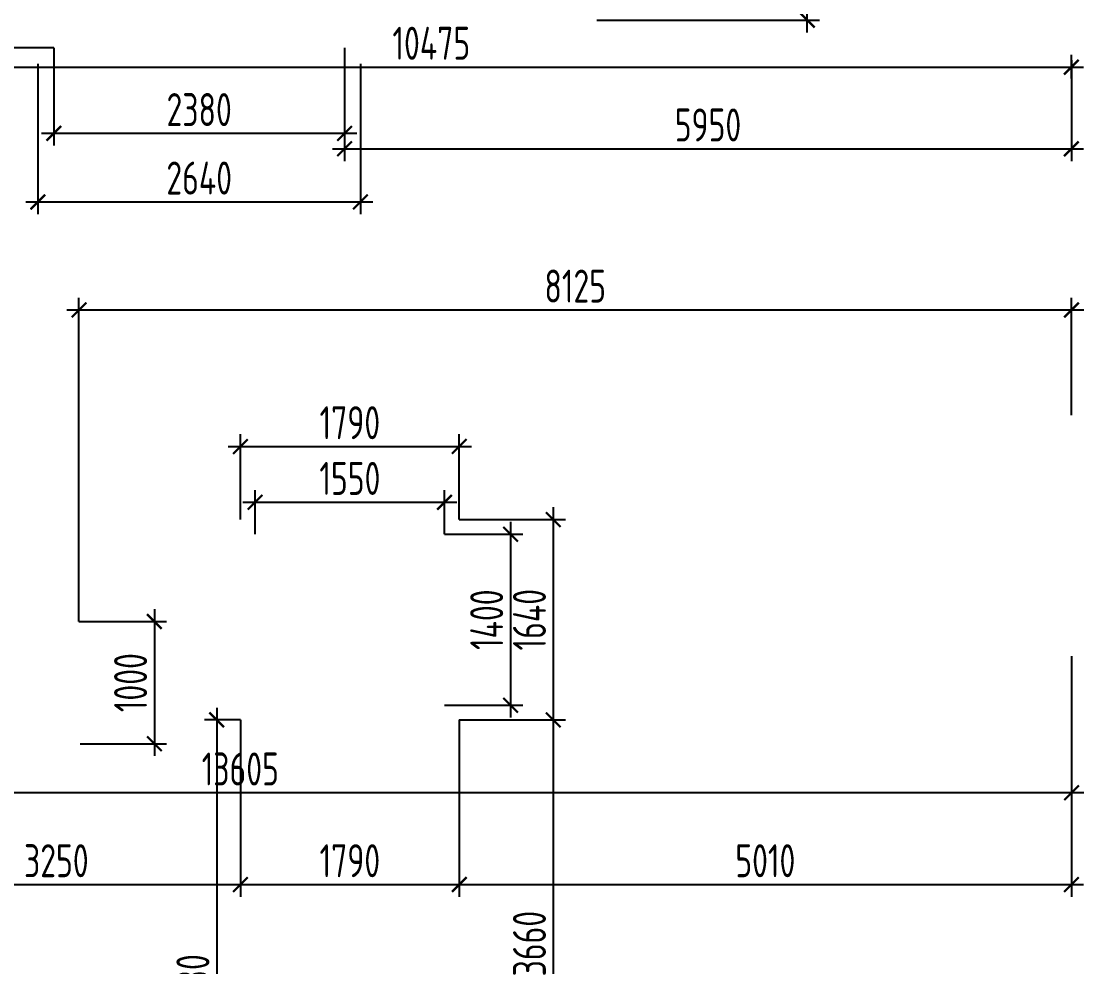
# Model space of a CAD drawing. Header units: millimetres. Extents: x -350007 to 536090, y -888 to 198380.
# Drawn here: x 520925 to 529621, y 67426 to 75163 of the extents above; entities that cross this region are included whole.
import ezdxf

# ---------------------------------------------------------------- set-up
doc = ezdxf.new("R2010")
doc.units = ezdxf.units.MM
doc.layers.add('АР_Размеры нов.', color=15, linetype='Continuous', lineweight=0)
doc.styles.add('ISOCPEUR', font='isocpeur.ttf', dxfattribs={"width": 0.7})
doc.dimstyles.new('R_100', dxfattribs={"dimtxt": 270, "dimasz": 120, "dimexe": 100, "dimexo": 0, "dimgap": 60, "dimtad": 1, "dimdec": 0, "dimrnd": 5, "dimzin": 0, "dimdsep": 46, "dimtxsty": 'ISOCPEUR', "dimblk": 'ARCHTICK', "dimcen": 0, "dimdle": 100, "dimclrd": 256, "dimclre": 256, "dimclrt": 256, "dimadec": 0, "dimazin": 0, "dimtfac": 2, "dimtdec": 0, "dimtofl": 0, "dimtmove": 1, "dimatfit": 3, "dimfxl": 1, "dimtvp": 3, "dimtolj": 1, "dimtzin": 0, "dimarcsym": 0})

# ---------------------------------------------------------------- blocks, each defined once
blk = doc.blocks.new('_ArchTick')
at = {"color": 0, "linetype": 'ByBlock', "const_width": 0.15}
blk.add_lwpolyline([(-0.5, -0.5), (0.5, 0.5)], dxfattribs=at)
blk = doc.blocks.new('*D3331')
at = {"layer": 'Defpoints', "color": 0, "transparency": 16777216}
for p in [(519469.4, 70424.8), (522719.3, 69445.7), (522719.3, 68098.6)]:
    blk.add_point(p, dxfattribs=at)
at = {"layer": 'АР_Размеры нов.', "lineweight": -2, "transparency": 16777216}
for p, q in [((519469.4, 70424.8), (519469.4, 67998.6)), ((522719.3, 69445.7), (522719.3, 67998.6)), ((519369.4, 68098.6), (522819.3, 68098.6))]:
    blk.add_line(p, q, dxfattribs=at)
at = {"layer": 'АР_Размеры нов.', "lineweight": -2, "transparency": 16777216, "xscale": 120, "yscale": 120, "zscale": 120, "rotation": 180}
blk.add_blockref('_ArchTick', (519469.4, 68098.6), dxfattribs=at)
at = {"layer": 'АР_Размеры нов.', "lineweight": -2, "transparency": 16777216, "xscale": 120, "yscale": 120, "zscale": 120}
blk.add_blockref('_ArchTick', (522719.3, 68098.6), dxfattribs=at)
at = {"layer": 'АР_Размеры нов.', "transparency": 16777216, "insert": (521211.7, 68293.6), "char_height": 270, "attachment_point": 5, "style": 'ISOCPEUR'}
blk.add_mtext('\\A1;3250', dxfattribs=at)
blk = doc.blocks.new('*D3347')
at = {"layer": 'Defpoints', "color": 0, "transparency": 16777216}
for p in [(523570.9, 74945.8), (529519.3, 74843.3), (529519.3, 74119.1)]:
    blk.add_point(p, dxfattribs=at)
at = {"layer": 'АР_Размеры нов.', "lineweight": -2, "transparency": 16777216}
for p, q in [((523570.9, 74945.8), (523570.9, 74019.1)), ((529519.3, 74843.3), (529519.3, 74019.1)), ((523470.9, 74119.1), (529619.3, 74119.1))]:
    blk.add_line(p, q, dxfattribs=at)
at = {"layer": 'АР_Размеры нов.', "lineweight": -2, "transparency": 16777216, "xscale": 120, "yscale": 120, "zscale": 120, "rotation": 180}
blk.add_blockref('_ArchTick', (523570.9, 74119.1), dxfattribs=at)
at = {"layer": 'АР_Размеры нов.', "lineweight": -2, "transparency": 16777216, "xscale": 120, "yscale": 120, "zscale": 120}
blk.add_blockref('_ArchTick', (529519.3, 74119.1), dxfattribs=at)
at = {"layer": 'АР_Размеры нов.', "transparency": 16777216, "insert": (526545.1, 74314.1), "char_height": 270, "attachment_point": 5, "style": 'ISOCPEUR'}
blk.add_mtext('\\A1;5950', dxfattribs=at)
blk = doc.blocks.new('*D3348')
at = {"layer": 'Defpoints', "color": 0, "transparency": 16777216}
for p in [(521190.9, 74945.8), (523570.9, 74945.8), (521190.9, 74244.9)]:
    blk.add_point(p, dxfattribs=at)
at = {"layer": 'АР_Размеры нов.', "lineweight": -2, "transparency": 16777216}
for p, q in [((521190.9, 74945.8), (521190.9, 74144.9)), ((523570.9, 74945.8), (523570.9, 74144.9)), ((523670.9, 74244.9), (521090.9, 74244.9))]:
    blk.add_line(p, q, dxfattribs=at)
at = {"layer": 'АР_Размеры нов.', "lineweight": -2, "transparency": 16777216, "xscale": 120, "yscale": 120, "zscale": 120, "rotation": 180}
blk.add_blockref('_ArchTick', (521190.9, 74244.9), dxfattribs=at)
at = {"layer": 'АР_Размеры нов.', "lineweight": -2, "transparency": 16777216, "xscale": 120, "yscale": 120, "zscale": 120}
blk.add_blockref('_ArchTick', (523570.9, 74244.9), dxfattribs=at)
at = {"layer": 'АР_Размеры нов.', "transparency": 16777216, "insert": (522380.9, 74439.9), "char_height": 270, "attachment_point": 5, "style": 'ISOCPEUR'}
blk.add_mtext('\\A1;2380', dxfattribs=at)
blk = doc.blocks.new('*D3349')
at = {"layer": 'Defpoints', "color": 0, "transparency": 16777216}
for p in [(520693.2, 77625.9), (521191.1, 77625.9), (521190.9, 74945.8)]:
    blk.add_point(p, dxfattribs=at)
at = {"layer": 'АР_Размеры нов.', "lineweight": -2, "transparency": 16777216}
for p, q in [((520693.2, 74845.8), (520693.2, 77725.9)), ((521191.1, 77625.9), (520593.2, 77625.9)), ((521190.9, 74945.8), (520593.2, 74945.8))]:
    blk.add_line(p, q, dxfattribs=at)
at = {"layer": 'АР_Размеры нов.', "lineweight": -2, "transparency": 16777216, "xscale": 120, "yscale": 120, "zscale": 120}
for p, rotation in [((520693.2, 77625.9), 90), ((520693.2, 74945.8), 270)]:
    blk.add_blockref('_ArchTick', p, dxfattribs=dict(at, rotation=rotation))
at = {"layer": 'АР_Размеры нов.', "transparency": 16777216, "insert": (520498.2, 76285.9), "char_height": 270, "attachment_point": 5, "rotation": 90, "style": 'ISOCPEUR'}
blk.add_mtext('\\A1;2680', dxfattribs=at)
blk = doc.blocks.new('*D3404')
at = {"layer": 'Defpoints', "color": 0, "transparency": 16777216}
for p in [(529520.5, 72800.7), (529520.5, 71940.7), (521397.2, 70250.8)]:
    blk.add_point(p, dxfattribs=at)
at = {"layer": 'АР_Размеры нов.', "lineweight": -2, "transparency": 16777216}
for p, q in [((521397.2, 70250.8), (521397.2, 72900.7)), ((529520.5, 71940.7), (529520.5, 72900.7)), ((521297.2, 72800.7), (529620.5, 72800.7))]:
    blk.add_line(p, q, dxfattribs=at)
at = {"layer": 'АР_Размеры нов.', "lineweight": -2, "transparency": 16777216, "xscale": 120, "yscale": 120, "zscale": 120, "rotation": 180}
blk.add_blockref('_ArchTick', (521397.2, 72800.7), dxfattribs=at)
at = {"layer": 'АР_Размеры нов.', "lineweight": -2, "transparency": 16777216, "xscale": 120, "yscale": 120, "zscale": 120}
blk.add_blockref('_ArchTick', (529520.5, 72800.7), dxfattribs=at)
at = {"layer": 'АР_Размеры нов.', "transparency": 16777216, "insert": (525458.8, 72995.7), "char_height": 270, "attachment_point": 5, "style": 'ISOCPEUR'}
blk.add_mtext('\\A1;8125', dxfattribs=at)
blk = doc.blocks.new('*D3405')
at = {"layer": 'Defpoints', "color": 0, "transparency": 16777216}
for p in [(521397.2, 70250.8), (521407, 69250.8), (522014.4, 69250.8)]:
    blk.add_point(p, dxfattribs=at)
at = {"layer": 'АР_Размеры нов.', "lineweight": -2, "transparency": 16777216}
for p, q in [((522014.4, 70350.8), (522014.4, 69150.8)), ((521397.2, 70250.8), (522114.4, 70250.8)), ((521407, 69250.8), (522114.4, 69250.8))]:
    blk.add_line(p, q, dxfattribs=at)
at = {"layer": 'АР_Размеры нов.', "lineweight": -2, "transparency": 16777216, "xscale": 120, "yscale": 120, "zscale": 120}
for p, rotation in [((522014.4, 70250.8), 90), ((522014.4, 69250.8), 270)]:
    blk.add_blockref('_ArchTick', p, dxfattribs=dict(at, rotation=rotation))
at = {"layer": 'АР_Размеры нов.', "transparency": 16777216, "insert": (521819.4, 69750.8), "char_height": 270, "attachment_point": 5, "rotation": 90, "style": 'ISOCPEUR'}
blk.add_mtext('\\A1;1000', dxfattribs=at)
blk = doc.blocks.new('*D3530')
at = {"layer": 'Defpoints', "color": 0, "transparency": 16777216}
for p in [(522719.3, 69445.7), (524509.3, 69445.7), (524509.3, 68098.6)]:
    blk.add_point(p, dxfattribs=at)
at = {"layer": 'АР_Размеры нов.', "lineweight": -2, "transparency": 16777216}
for p, q in [((522719.3, 69445.7), (522719.3, 67998.6)), ((524509.3, 69445.7), (524509.3, 67998.6)), ((522619.3, 68098.6), (524609.3, 68098.6))]:
    blk.add_line(p, q, dxfattribs=at)
at = {"layer": 'АР_Размеры нов.', "lineweight": -2, "transparency": 16777216, "xscale": 120, "yscale": 120, "zscale": 120, "rotation": 180}
blk.add_blockref('_ArchTick', (522719.3, 68098.6), dxfattribs=at)
at = {"layer": 'АР_Размеры нов.', "lineweight": -2, "transparency": 16777216, "xscale": 120, "yscale": 120, "zscale": 120}
blk.add_blockref('_ArchTick', (524509.3, 68098.6), dxfattribs=at)
at = {"layer": 'АР_Размеры нов.', "transparency": 16777216, "insert": (523614.3, 68293.6), "char_height": 270, "attachment_point": 5, "style": 'ISOCPEUR'}
blk.add_mtext('\\A1;1790', dxfattribs=at)
blk = doc.blocks.new('*D3531')
at = {"layer": 'Defpoints', "color": 0, "transparency": 16777216}
for p in [(524509.3, 69445.7), (529519.3, 69212.4), (529519.3, 68098.6)]:
    blk.add_point(p, dxfattribs=at)
at = {"layer": 'АР_Размеры нов.', "lineweight": -2, "transparency": 16777216}
for p, q in [((524509.3, 69445.7), (524509.3, 67998.6)), ((529519.3, 69212.4), (529519.3, 67998.6)), ((524409.3, 68098.6), (529619.3, 68098.6))]:
    blk.add_line(p, q, dxfattribs=at)
at = {"layer": 'АР_Размеры нов.', "lineweight": -2, "transparency": 16777216, "xscale": 120, "yscale": 120, "zscale": 120, "rotation": 180}
blk.add_blockref('_ArchTick', (524509.3, 68098.6), dxfattribs=at)
at = {"layer": 'АР_Размеры нов.', "lineweight": -2, "transparency": 16777216, "xscale": 120, "yscale": 120, "zscale": 120}
blk.add_blockref('_ArchTick', (529519.3, 68098.6), dxfattribs=at)
at = {"layer": 'АР_Размеры нов.', "transparency": 16777216, "insert": (527014.3, 68293.6), "char_height": 270, "attachment_point": 5, "style": 'ISOCPEUR'}
blk.add_mtext('\\A1;5010', dxfattribs=at)
blk = doc.blocks.new('*D3532')
at = {"layer": 'Defpoints', "color": 0, "transparency": 16777216}
for p in [(522719.3, 69445.7), (522524.6, 65064.6), (523053.2, 65064.6)]:
    blk.add_point(p, dxfattribs=at)
at = {"layer": 'АР_Размеры нов.', "lineweight": -2, "transparency": 16777216}
for p, q in [((522524.6, 69545.7), (522524.6, 64964.6)), ((522719.3, 69445.7), (522424.6, 69445.7)), ((523053.2, 65064.6), (522424.6, 65064.6))]:
    blk.add_line(p, q, dxfattribs=at)
at = {"layer": 'АР_Размеры нов.', "lineweight": -2, "transparency": 16777216, "xscale": 120, "yscale": 120, "zscale": 120}
for p, rotation in [((522524.6, 69445.7), 90), ((522524.6, 65064.6), 270)]:
    blk.add_blockref('_ArchTick', p, dxfattribs=dict(at, rotation=rotation))
at = {"layer": 'АР_Размеры нов.', "transparency": 16777216, "insert": (522329.6, 67255.1), "char_height": 270, "attachment_point": 5, "rotation": 90, "style": 'ISOCPEUR'}
blk.add_mtext('\\A1;4380', dxfattribs=at)
blk = doc.blocks.new('*D3546')
at = {"layer": 'Defpoints', "color": 0, "transparency": 16777216}
for p in [(524509.3, 71085.7), (524509.3, 69445.7), (525279, 69445.7)]:
    blk.add_point(p, dxfattribs=at)
at = {"layer": 'АР_Размеры нов.', "lineweight": -2, "transparency": 16777216}
for p, q in [((525279, 71185.7), (525279, 69345.7)), ((524509.3, 71085.7), (525379, 71085.7)), ((524509.3, 69445.7), (525379, 69445.7))]:
    blk.add_line(p, q, dxfattribs=at)
at = {"layer": 'АР_Размеры нов.', "lineweight": -2, "transparency": 16777216, "xscale": 120, "yscale": 120, "zscale": 120}
for p, rotation in [((525279, 71085.7), 90), ((525279, 69445.7), 270)]:
    blk.add_blockref('_ArchTick', p, dxfattribs=dict(at, rotation=rotation))
at = {"layer": 'АР_Размеры нов.', "transparency": 16777216, "insert": (525084, 70265.7), "char_height": 270, "attachment_point": 5, "rotation": 90, "style": 'ISOCPEUR'}
blk.add_mtext('\\A1;1640', dxfattribs=at)
blk = doc.blocks.new('*D3547')
at = {"layer": 'Defpoints', "color": 0, "transparency": 16777216}
for p in [(524509.3, 69445.7), (525279, 65784.6), (525499.3, 65784.6)]:
    blk.add_point(p, dxfattribs=at)
at = {"layer": 'АР_Размеры нов.', "lineweight": -2, "transparency": 16777216}
for p, q in [((525279, 69545.7), (525279, 65684.6)), ((524509.3, 69445.7), (525379, 69445.7)), ((525499.3, 65784.6), (525179, 65784.6))]:
    blk.add_line(p, q, dxfattribs=at)
at = {"layer": 'АР_Размеры нов.', "lineweight": -2, "transparency": 16777216, "xscale": 120, "yscale": 120, "zscale": 120}
for p, rotation in [((525279, 69445.7), 90), ((525279, 65784.6), 270)]:
    blk.add_blockref('_ArchTick', p, dxfattribs=dict(at, rotation=rotation))
at = {"layer": 'АР_Размеры нов.', "transparency": 16777216, "insert": (525084, 67615.1), "char_height": 270, "attachment_point": 5, "rotation": 90, "style": 'ISOCPEUR'}
blk.add_mtext('\\A1;3660', dxfattribs=at)
blk = doc.blocks.new('*D3548')
at = {"layer": 'Defpoints', "color": 0, "transparency": 16777216}
for p in [(524389.3, 71226.9), (522839.3, 70965.7), (524389.3, 70965.7)]:
    blk.add_point(p, dxfattribs=at)
at = {"layer": 'АР_Размеры нов.', "lineweight": -2, "transparency": 16777216}
for p, q in [((522839.3, 70965.7), (522839.3, 71326.9)), ((524389.3, 70965.7), (524389.3, 71326.9)), ((522739.3, 71226.9), (524489.3, 71226.9))]:
    blk.add_line(p, q, dxfattribs=at)
at = {"layer": 'АР_Размеры нов.', "lineweight": -2, "transparency": 16777216, "xscale": 120, "yscale": 120, "zscale": 120, "rotation": 180}
blk.add_blockref('_ArchTick', (522839.3, 71226.9), dxfattribs=at)
at = {"layer": 'АР_Размеры нов.', "lineweight": -2, "transparency": 16777216, "xscale": 120, "yscale": 120, "zscale": 120}
blk.add_blockref('_ArchTick', (524389.3, 71226.9), dxfattribs=at)
at = {"layer": 'АР_Размеры нов.', "transparency": 16777216, "insert": (523614.3, 71421.9), "char_height": 270, "attachment_point": 5, "style": 'ISOCPEUR'}
blk.add_mtext('\\A1;1550', dxfattribs=at)
blk = doc.blocks.new('*D3555')
at = {"layer": 'Defpoints', "color": 0, "transparency": 16777216}
for p in [(529520.5, 69968), (515914.3, 69720.7), (515914.3, 68849.4)]:
    blk.add_point(p, dxfattribs=at)
at = {"layer": 'АР_Размеры нов.', "lineweight": -2, "transparency": 16777216}
for p, q in [((529520.5, 69968), (529520.5, 68749.4)), ((515914.3, 69720.7), (515914.3, 68749.4)), ((529620.5, 68849.4), (515814.3, 68849.4))]:
    blk.add_line(p, q, dxfattribs=at)
at = {"layer": 'АР_Размеры нов.', "lineweight": -2, "transparency": 16777216, "xscale": 120, "yscale": 120, "zscale": 120, "rotation": 180}
blk.add_blockref('_ArchTick', (515914.3, 68849.4), dxfattribs=at)
at = {"layer": 'АР_Размеры нов.', "lineweight": -2, "transparency": 16777216, "xscale": 120, "yscale": 120, "zscale": 120}
blk.add_blockref('_ArchTick', (529520.5, 68849.4), dxfattribs=at)
at = {"layer": 'АР_Размеры нов.', "transparency": 16777216, "insert": (522717.4, 69044.4), "char_height": 270, "attachment_point": 5, "style": 'ISOCPEUR'}
blk.add_mtext('\\A1;13605', dxfattribs=at)
blk = doc.blocks.new('*D3559')
at = {"layer": 'Defpoints', "color": 0, "transparency": 16777216}
for p in [(529519.3, 74787.9), (529519.3, 74694), (519042.3, 74083.7)]:
    blk.add_point(p, dxfattribs=at)
at = {"layer": 'АР_Размеры нов.', "lineweight": -2, "transparency": 16777216}
for p, q in [((519042.3, 74083.7), (519042.3, 74887.9)), ((529519.3, 74694), (529519.3, 74887.9)), ((518942.3, 74787.9), (529619.3, 74787.9))]:
    blk.add_line(p, q, dxfattribs=at)
at = {"layer": 'АР_Размеры нов.', "lineweight": -2, "transparency": 16777216, "xscale": 120, "yscale": 120, "zscale": 120, "rotation": 180}
blk.add_blockref('_ArchTick', (519042.3, 74787.9), dxfattribs=at)
at = {"layer": 'АР_Размеры нов.', "lineweight": -2, "transparency": 16777216, "xscale": 120, "yscale": 120, "zscale": 120}
blk.add_blockref('_ArchTick', (529519.3, 74787.9), dxfattribs=at)
at = {"layer": 'АР_Размеры нов.', "transparency": 16777216, "insert": (524280.8, 74982.9), "char_height": 270, "attachment_point": 5, "style": 'ISOCPEUR'}
blk.add_mtext('\\A1;10475', dxfattribs=at)
blk = doc.blocks.new('*D4242')
at = {"layer": 'Defpoints', "color": 0, "transparency": 16777216}
for p in [(521060.9, 74815.8), (523700.9, 74815.8), (523700.9, 73684.7)]:
    blk.add_point(p, dxfattribs=at)
at = {"layer": 'АР_Размеры нов.', "lineweight": -2, "transparency": 16777216}
for p, q in [((521060.9, 74815.8), (521060.9, 73584.7)), ((523700.9, 74815.8), (523700.9, 73584.7)), ((520960.9, 73684.7), (523800.9, 73684.7))]:
    blk.add_line(p, q, dxfattribs=at)
at = {"layer": 'АР_Размеры нов.', "lineweight": -2, "transparency": 16777216, "xscale": 120, "yscale": 120, "zscale": 120, "rotation": 180}
blk.add_blockref('_ArchTick', (521060.9, 73684.7), dxfattribs=at)
at = {"layer": 'АР_Размеры нов.', "lineweight": -2, "transparency": 16777216, "xscale": 120, "yscale": 120, "zscale": 120}
blk.add_blockref('_ArchTick', (523700.9, 73684.7), dxfattribs=at)
at = {"layer": 'АР_Размеры нов.', "transparency": 16777216, "insert": (522380.9, 73879.7), "char_height": 270, "attachment_point": 5, "style": 'ISOCPEUR'}
blk.add_mtext('\\A1;2640', dxfattribs=at)
blk = doc.blocks.new('*D4248')
at = {"layer": 'Defpoints', "color": 0, "transparency": 16777216}
for p in [(524509.3, 71682.8), (522719.3, 71085.7), (524509.3, 71085.7)]:
    blk.add_point(p, dxfattribs=at)
at = {"layer": 'АР_Размеры нов.', "lineweight": -2, "transparency": 16777216}
for p, q in [((522719.3, 71085.7), (522719.3, 71782.8)), ((524509.3, 71085.7), (524509.3, 71782.8)), ((522619.3, 71682.8), (524609.3, 71682.8))]:
    blk.add_line(p, q, dxfattribs=at)
at = {"layer": 'АР_Размеры нов.', "lineweight": -2, "transparency": 16777216, "xscale": 120, "yscale": 120, "zscale": 120, "rotation": 180}
blk.add_blockref('_ArchTick', (522719.3, 71682.8), dxfattribs=at)
at = {"layer": 'АР_Размеры нов.', "lineweight": -2, "transparency": 16777216, "xscale": 120, "yscale": 120, "zscale": 120}
blk.add_blockref('_ArchTick', (524509.3, 71682.8), dxfattribs=at)
at = {"layer": 'АР_Размеры нов.', "transparency": 16777216, "insert": (523614.3, 71877.8), "char_height": 270, "attachment_point": 5, "style": 'ISOCPEUR'}
blk.add_mtext('\\A1;1790', dxfattribs=at)
blk = doc.blocks.new('*D4249')
at = {"layer": 'Defpoints', "color": 0, "transparency": 16777216}
for p in [(524389.3, 70965.7), (524389.3, 69565.7), (524928.9, 69565.7)]:
    blk.add_point(p, dxfattribs=at)
at = {"layer": 'АР_Размеры нов.', "lineweight": -2, "transparency": 16777216}
for p, q in [((524928.9, 71065.7), (524928.9, 69465.7)), ((524389.3, 70965.7), (525028.9, 70965.7)), ((524389.3, 69565.7), (525028.9, 69565.7))]:
    blk.add_line(p, q, dxfattribs=at)
at = {"layer": 'АР_Размеры нов.', "lineweight": -2, "transparency": 16777216, "xscale": 120, "yscale": 120, "zscale": 120}
for p, rotation in [((524928.9, 70965.7), 90), ((524928.9, 69565.7), 270)]:
    blk.add_blockref('_ArchTick', p, dxfattribs=dict(at, rotation=rotation))
at = {"layer": 'АР_Размеры нов.', "transparency": 16777216, "insert": (524733.9, 70265.7), "char_height": 270, "attachment_point": 5, "rotation": 90, "style": 'ISOCPEUR'}
blk.add_mtext('\\A1;1400', dxfattribs=at)
blk = doc.blocks.new('*D4263')
at = {"layer": 'Defpoints', "color": 0, "transparency": 16777216}
for p in [(525566.5, 82605.7), (527358.1, 82605.7), (525636.7, 75172.1)]:
    blk.add_point(p, dxfattribs=at)
at = {"layer": 'АР_Размеры нов.', "lineweight": -2, "transparency": 16777216}
for p, q in [((527358.1, 75072.1), (527358.1, 82705.7)), ((525566.5, 82605.7), (527458.1, 82605.7)), ((525636.7, 75172.1), (527458.1, 75172.1))]:
    blk.add_line(p, q, dxfattribs=at)
at = {"layer": 'АР_Размеры нов.', "lineweight": -2, "transparency": 16777216, "xscale": 120, "yscale": 120, "zscale": 120}
for p, rotation in [((527358.1, 82605.7), 90), ((527358.1, 75172.1), 270)]:
    blk.add_blockref('_ArchTick', p, dxfattribs=dict(at, rotation=rotation))
at = {"layer": 'АР_Размеры нов.', "transparency": 16777216, "insert": (527163.1, 78888.9), "char_height": 270, "attachment_point": 5, "rotation": 90, "style": 'ISOCPEUR'}
blk.add_mtext('\\A1;7435', dxfattribs=at)

msp = doc.modelspace()

# ---------------------------------------------------------------- dimensions: what is measured, and where the dimension line sits
at = {"layer": 'АР_Размеры нов.'}
for base, p1, p2, picture, middle in [((527358.1, 82605.7), (525636.7, 75172.1), (525566.5, 82605.7), '*D4263', (527163.1, 78888.9)), ((520693.2, 77625.9), (521190.9, 74945.8), (521191.1, 77625.9), '*D3349', (520498.2, 76285.9)), ((525279, 69445.7), (524509.3, 71085.7), (524509.3, 69445.7), '*D3546', (525084, 70265.7)), ((524928.9, 69565.7), (524389.3, 70965.7), (524389.3, 69565.7), '*D4249', (524733.9, 70265.7)), ((522014.4, 69250.8), (521397.2, 70250.8), (521407, 69250.8), '*D3405', (521819.4, 69750.8)), ((522524.6, 65064.6), (522719.3, 69445.7), (523053.2, 65064.6), '*D3532', (522329.6, 67255.1)), ((525279, 65784.6), (524509.3, 69445.7), (525499.3, 65784.6), '*D3547', (525084, 67615.1))]:
    dim = msp.add_linear_dim(base=base, p1=p1, p2=p2, angle=90, dimstyle='R_100', override={"dimpost": '\\X'}, dxfattribs=at)
    dim.commit()
    dim.dimension.update_dxf_attribs({"geometry": picture, "text_midpoint": middle})
for base, p1, p2, picture, middle in [((529519.3, 74787.9), (519042.3, 74083.7), (529519.3, 74694), '*D3559', (524280.8, 74982.9)), ((521190.9, 74244.9), (523570.9, 74945.8), (521190.9, 74945.8), '*D3348', (522380.9, 74439.9)), ((529519.3, 74119.1), (523570.9, 74945.8), (529519.3, 74843.3), '*D3347', (526545.1, 74314.1)), ((523700.9, 73684.7), (521060.9, 74815.8), (523700.9, 74815.8), '*D4242', (522380.9, 73879.7)), ((529520.5, 72800.7), (521397.2, 70250.8), (529520.5, 71940.7), '*D3404', (525458.8, 72995.7)), ((524509.3, 71682.8), (522719.3, 71085.7), (524509.3, 71085.7), '*D4248', (523614.3, 71877.8)), ((524389.3, 71226.9), (522839.3, 70965.7), (524389.3, 70965.7), '*D3548', (523614.3, 71421.9)), ((515914.3, 68849.4), (529520.5, 69968), (515914.3, 69720.7), '*D3555', (522717.4, 69044.4)), ((524509.3, 68098.6), (522719.3, 69445.7), (524509.3, 69445.7), '*D3530', (523614.3, 68293.6)), ((529519.3, 68098.6), (524509.3, 69445.7), (529519.3, 69212.4), '*D3531', (527014.3, 68293.6))]:
    dim = msp.add_linear_dim(base=base, p1=p1, p2=p2, dimstyle='R_100', override={"dimpost": '\\X'}, dxfattribs=at)
    dim.commit()
    dim.dimension.update_dxf_attribs({"geometry": picture, "text_midpoint": middle})
dim = msp.add_linear_dim(base=(522719.3, 68098.6), p1=(519469.4, 70424.8), p2=(522719.3, 69445.7), dimstyle='R_100', override={"dimpost": '\\X'}, dxfattribs=at)
dim.commit()
dim.dimension.update_dxf_attribs({"geometry": '*D3331', "text_midpoint": (521211.7, 68098.6), "dimtype": 160})

doc.saveas('drawing.dxf')
